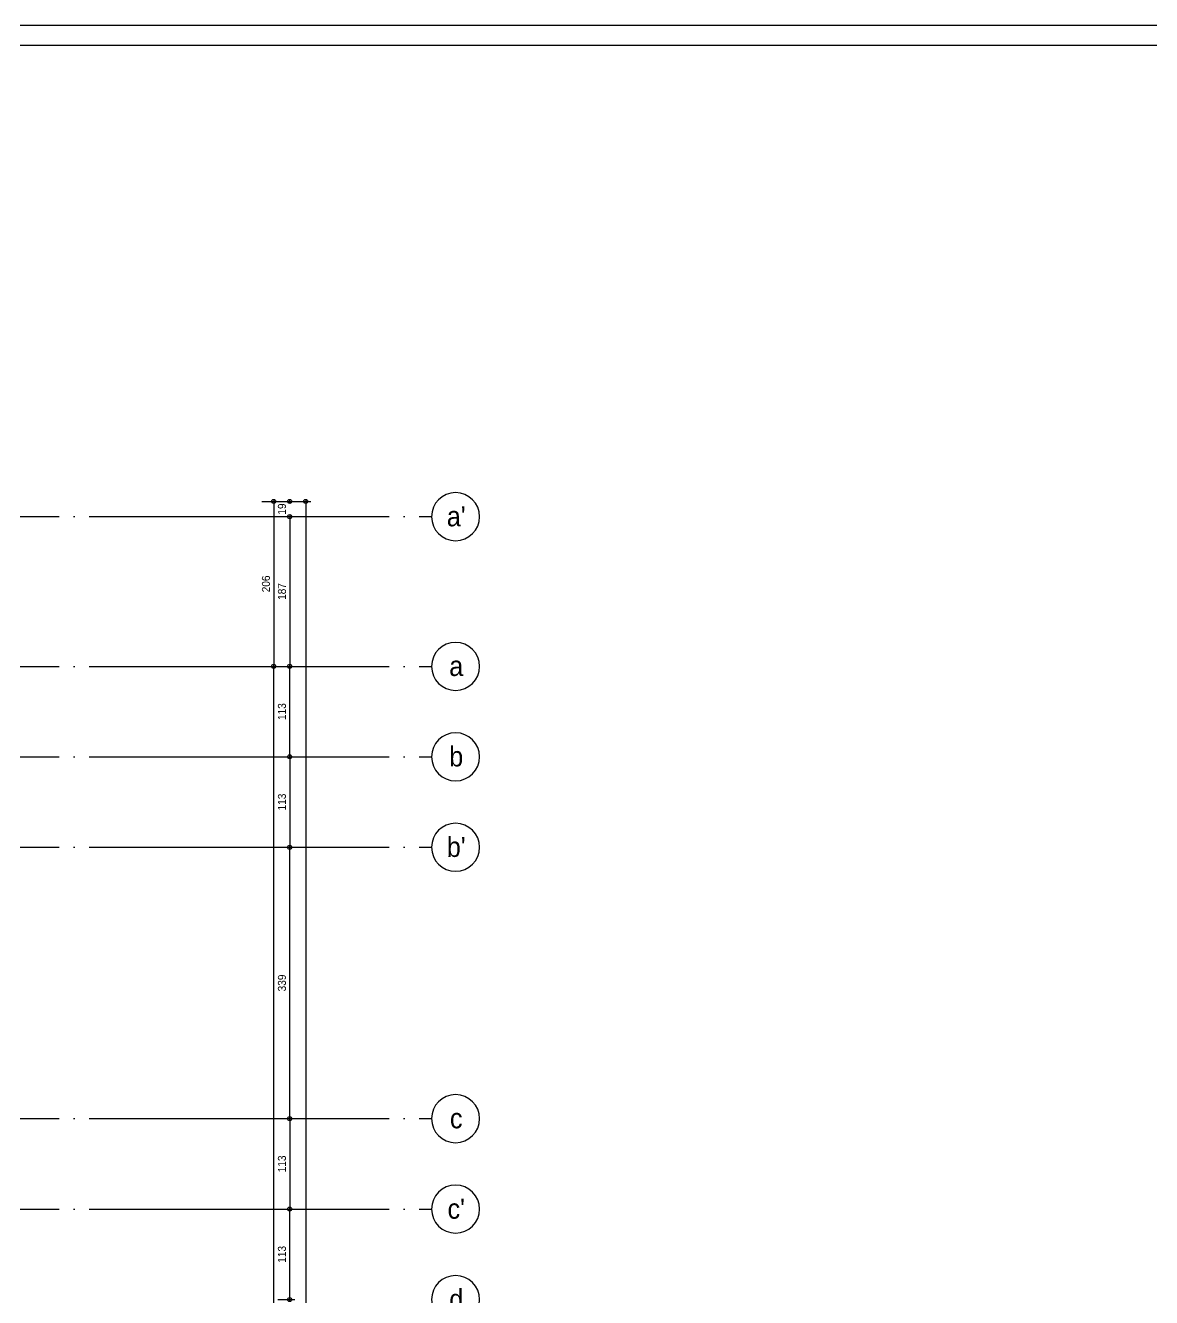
# Model space of a CAD drawing. Extents: x 460786 to 545292, y 30998 to 41694.
# Drawn here: x 494297 to 495704, y 40105 to 41694 of the extents above; entities that cross this region are included whole.
import ezdxf
from ezdxf.enums import TextEntityAlignment as Align

# ---------------------------------------------------------------- set-up
doc = ezdxf.new("R2010")
doc.units = 0
doc.header["$LTSCALE"] = 50
doc.header["$MEASUREMENT"] = 0
doc.header["$PDMODE"] = 35
doc.linetypes.add('DASHDOT', pattern=[5.5, 5, -0.25, 0, -0.25])
doc.layers.get('0').update_dxf_attribs({"linetype": 'CONTINUOUS'})
doc.layers.get('Defpoints').update_dxf_attribs({"linetype": 'CONTINUOUS'})
for name, color, linetype in [('A-Aks Balonu', 2, 'CONTINUOUS'), ('A-Aks Yatay', 12, 'DASHDOT'), ('A-Lejant', 23, 'CONTINUOUS'), ('A-Olcu DIS Dikey', 8, 'CONTINUOUS')]:
    doc.layers.add(name, color=color, linetype=linetype)
doc.styles.get("Standard").update_dxf_attribs({"font": 'arial.ttf', "width": 0.9})
doc.dimstyles.new('EXIT', dxfattribs={"dimscale": 50, "dimtxt": 0.23, "dimasz": 0.03, "dimexe": 0.125, "dimexo": 0.5, "dimgap": 0.09, "dimtad": 1, "dimzin": 1, "dimdsep": 46, "dimtxsty": 'Standard', "dimblk": 'TICK', "dimcen": 0.2, "dimadec": 0, "dimazin": 0, "dimtfac": 1, "dimtix": 1, "dimtofl": 0, "dimtmove": 2, "dimatfit": 3, "dimldrblk": 'TICK', "dimfxl": 1, "dimtolj": 1, "dimtzin": 1, "dimarcsym": 0})

# ---------------------------------------------------------------- blocks, each defined once
blk = doc.blocks.new('aks')
blk.add_circle((-0.8, 38.6), 60)
at = {"width": 0.9}
blk.add_attdef('AKSNO', text='', height=50, dxfattribs=at).set_placement((-0.8, 38.6), align=Align.MIDDLE_CENTER)
blk = doc.blocks.new('TICK', base_point=(53.7, 38.1))
blk.add_line((55.4, 38.1), (52, 38.1))
blk.add_circle((53.7, 38.1), 1.67)
blk = doc.blocks.new('*D590')
at = {"layer": 'A-Olcu DIS Dikey', "color": 0, "lineweight": -2, "transparency": 16777216}
for p, q in [((494612, 40780.2), (494633.2, 40780.2)), ((494627, 40778.7), (494627, 40668.7)), ((494612, 40667.2), (494633.2, 40667.2))]:
    blk.add_line(p, q, dxfattribs=at)
at = {"layer": 'Defpoints', "color": 0, "transparency": 16777216}
for p in [(494587, 40780.2), (494587, 40667.2), (494627, 40667.2)]:
    blk.add_point(p, dxfattribs=at)
at = {"layer": 'A-Olcu DIS Dikey', "color": 0, "lineweight": -2, "transparency": 16777216, "xscale": 1.5, "yscale": 1.5, "zscale": 1.5}
for p, rotation in [((494627, 40780.2), 90), ((494627, 40667.2), 270)]:
    blk.add_blockref('TICK', p, dxfattribs=dict(at, rotation=rotation))
at = {"layer": 'A-Olcu DIS Dikey', "color": 0, "transparency": 16777216, "insert": (494617.3, 40723.7), "char_height": 10, "attachment_point": 5, "rotation": 90}
blk.add_mtext('\\A1;113', dxfattribs=at)
blk = doc.blocks.new('*D591')
at = {"layer": 'A-Olcu DIS Dikey', "color": 0, "lineweight": -2, "transparency": 16777216}
for p, q in [((494612, 40893.2), (494633.2, 40893.2)), ((494627, 40781.7), (494627, 40891.7)), ((494612, 40780.2), (494633.2, 40780.2))]:
    blk.add_line(p, q, dxfattribs=at)
at = {"layer": 'Defpoints', "color": 0, "transparency": 16777216}
for p in [(494587, 40893.2), (494627, 40893.2), (494587, 40780.2)]:
    blk.add_point(p, dxfattribs=at)
at = {"layer": 'A-Olcu DIS Dikey', "color": 0, "lineweight": -2, "transparency": 16777216, "xscale": 1.5, "yscale": 1.5, "zscale": 1.5}
for p, rotation in [((494627, 40893.2), 90), ((494627, 40780.2), 270)]:
    blk.add_blockref('TICK', p, dxfattribs=dict(at, rotation=rotation))
at = {"layer": 'A-Olcu DIS Dikey', "color": 0, "transparency": 16777216, "insert": (494617.3, 40836.7), "char_height": 10, "attachment_point": 5, "rotation": 90}
blk.add_mtext('\\A1;113', dxfattribs=at)
blk = doc.blocks.new('*D592')
at = {"layer": 'A-Olcu DIS Dikey', "color": 0, "lineweight": -2, "transparency": 16777216}
for p, q in [((494612, 40667.2), (494633.2, 40667.2)), ((494627, 40329.7), (494627, 40665.7)), ((494612, 40328.2), (494633.2, 40328.2))]:
    blk.add_line(p, q, dxfattribs=at)
at = {"layer": 'Defpoints', "color": 0, "transparency": 16777216}
for p in [(494587, 40667.2), (494627, 40667.2), (494587, 40328.2)]:
    blk.add_point(p, dxfattribs=at)
at = {"layer": 'A-Olcu DIS Dikey', "color": 0, "lineweight": -2, "transparency": 16777216, "xscale": 1.5, "yscale": 1.5, "zscale": 1.5}
for p, rotation in [((494627, 40667.2), 90), ((494627, 40328.2), 270)]:
    blk.add_blockref('TICK', p, dxfattribs=dict(at, rotation=rotation))
at = {"layer": 'A-Olcu DIS Dikey', "color": 0, "transparency": 16777216, "insert": (494617.3, 40497.7), "char_height": 10, "attachment_point": 5, "rotation": 90}
blk.add_mtext('\\A1;339', dxfattribs=at)
blk = doc.blocks.new('*D593')
at = {"layer": 'A-Olcu DIS Dikey', "color": 0, "lineweight": -2, "transparency": 16777216}
for p, q in [((494612, 40328.2), (494633.2, 40328.2)), ((494627, 40326.7), (494627, 40216.7)), ((494612, 40215.2), (494633.2, 40215.2))]:
    blk.add_line(p, q, dxfattribs=at)
at = {"layer": 'Defpoints', "color": 0, "transparency": 16777216}
for p in [(494587, 40328.2), (494587, 40215.2), (494627, 40215.2)]:
    blk.add_point(p, dxfattribs=at)
at = {"layer": 'A-Olcu DIS Dikey', "color": 0, "lineweight": -2, "transparency": 16777216, "xscale": 1.5, "yscale": 1.5, "zscale": 1.5}
for p, rotation in [((494627, 40328.2), 90), ((494627, 40215.2), 270)]:
    blk.add_blockref('TICK', p, dxfattribs=dict(at, rotation=rotation))
at = {"layer": 'A-Olcu DIS Dikey', "color": 0, "transparency": 16777216, "insert": (494617.3, 40271.7), "char_height": 10, "attachment_point": 5, "rotation": 90}
blk.add_mtext('\\A1;113', dxfattribs=at)
blk = doc.blocks.new('*D594')
at = {"layer": 'A-Olcu DIS Dikey', "color": 0, "lineweight": -2, "transparency": 16777216}
for p, q in [((494612, 40215.2), (494633.2, 40215.2)), ((494627, 40103.7), (494627, 40213.7)), ((494612, 40102.2), (494633.2, 40102.2))]:
    blk.add_line(p, q, dxfattribs=at)
at = {"layer": 'Defpoints', "color": 0, "transparency": 16777216}
for p in [(494587, 40215.2), (494627, 40215.2), (494587, 40102.2)]:
    blk.add_point(p, dxfattribs=at)
at = {"layer": 'A-Olcu DIS Dikey', "color": 0, "lineweight": -2, "transparency": 16777216, "xscale": 1.5, "yscale": 1.5, "zscale": 1.5}
for p, rotation in [((494627, 40215.2), 90), ((494627, 40102.2), 270)]:
    blk.add_blockref('TICK', p, dxfattribs=dict(at, rotation=rotation))
at = {"layer": 'A-Olcu DIS Dikey', "color": 0, "transparency": 16777216, "insert": (494617.3, 40158.7), "char_height": 10, "attachment_point": 5, "rotation": 90}
blk.add_mtext('\\A1;113', dxfattribs=at)
blk = doc.blocks.new('*D601')
at = {"layer": 'A-Olcu DIS Dikey', "color": 0, "lineweight": -2, "transparency": 16777216}
for p, q in [((494592, 40893.2), (494613.2, 40893.2)), ((494607, 38746), (494607, 40891.7)), ((494592, 38744.5), (494613.2, 38744.5))]:
    blk.add_line(p, q, dxfattribs=at)
at = {"layer": 'Defpoints', "color": 0, "transparency": 16777216}
for p in [(494567, 40893.2), (494607, 40893.2), (494567, 38744.5)]:
    blk.add_point(p, dxfattribs=at)
at = {"layer": 'A-Olcu DIS Dikey', "color": 0, "lineweight": -2, "transparency": 16777216, "xscale": 1.5, "yscale": 1.5, "zscale": 1.5}
for p, rotation in [((494607, 40893.2), 90), ((494607, 38744.5), 270)]:
    blk.add_blockref('TICK', p, dxfattribs=dict(at, rotation=rotation))
at = {"layer": 'A-Olcu DIS Dikey', "color": 0, "transparency": 16777216, "insert": (494597.3, 39818.8), "char_height": 10, "attachment_point": 5, "rotation": 90}
blk.add_mtext('\\A1;2148.7', dxfattribs=at)
blk = doc.blocks.new('*D605')
at = {"layer": 'A-Olcu DIS Dikey', "color": 0, "lineweight": -2, "transparency": 16777216}
for p, q in [((494632, 41099.2), (494653.2, 41099.2)), ((494647, 41097.7), (494647, 38038.9)), ((494632, 38037.4), (494653.2, 38037.4))]:
    blk.add_line(p, q, dxfattribs=at)
at = {"layer": 'Defpoints', "color": 0, "transparency": 16777216}
for p in [(494607, 41099.2), (494607, 38037.4), (494647, 38037.4)]:
    blk.add_point(p, dxfattribs=at)
at = {"layer": 'A-Olcu DIS Dikey', "color": 0, "lineweight": -2, "transparency": 16777216, "xscale": 1.5, "yscale": 1.5, "zscale": 1.5}
for p, rotation in [((494647, 41099.2), 90), ((494647, 38037.4), 270)]:
    blk.add_blockref('TICK', p, dxfattribs=dict(at, rotation=rotation))
at = {"layer": 'A-Olcu DIS Dikey', "color": 0, "transparency": 16777216, "insert": (494637.3, 39568.3), "char_height": 10, "attachment_point": 5, "rotation": 90}
blk.add_mtext('\\A1;{\\fArial TUR|b0|i0|c162|p34;3064}', dxfattribs=at)
blk = doc.blocks.new('*D606')
at = {"layer": 'A-Olcu DIS Dikey', "color": 0, "lineweight": -2, "transparency": 16777216}
for p, q in [((494612, 41080.2), (494633.2, 41080.2)), ((494627, 41078.7), (494627, 40894.7)), ((494612, 40893.2), (494633.2, 40893.2))]:
    blk.add_line(p, q, dxfattribs=at)
at = {"layer": 'Defpoints', "color": 0, "transparency": 16777216}
for p in [(494587, 41080.2), (494587, 40893.2), (494627, 40893.2)]:
    blk.add_point(p, dxfattribs=at)
at = {"layer": 'A-Olcu DIS Dikey', "color": 0, "lineweight": -2, "transparency": 16777216, "xscale": 1.5, "yscale": 1.5, "zscale": 1.5}
for p, rotation in [((494627, 41080.2), 90), ((494627, 40893.2), 270)]:
    blk.add_blockref('TICK', p, dxfattribs=dict(at, rotation=rotation))
at = {"layer": 'A-Olcu DIS Dikey', "color": 0, "transparency": 16777216, "insert": (494617.3, 40986.7), "char_height": 10, "attachment_point": 5, "rotation": 90}
blk.add_mtext('\\A1;187', dxfattribs=at)
blk = doc.blocks.new('*D607')
at = {"layer": 'A-Olcu DIS Dikey', "color": 0, "lineweight": -2, "transparency": 16777216}
for p, q in [((494592, 41099.2), (494613.2, 41099.2)), ((494607, 41097.7), (494607, 40894.7)), ((494592, 40893.2), (494613.2, 40893.2))]:
    blk.add_line(p, q, dxfattribs=at)
at = {"layer": 'Defpoints', "color": 0, "transparency": 16777216}
for p in [(494567, 41099.2), (494567, 40893.2), (494607, 40893.2)]:
    blk.add_point(p, dxfattribs=at)
at = {"layer": 'A-Olcu DIS Dikey', "color": 0, "lineweight": -2, "transparency": 16777216, "xscale": 1.5, "yscale": 1.5, "zscale": 1.5}
for p, rotation in [((494607, 41099.2), 90), ((494607, 40893.2), 270)]:
    blk.add_blockref('TICK', p, dxfattribs=dict(at, rotation=rotation))
at = {"layer": 'A-Olcu DIS Dikey', "color": 0, "transparency": 16777216, "insert": (494597.3, 40996.2), "char_height": 10, "attachment_point": 5, "rotation": 90}
blk.add_mtext('\\A1;206', dxfattribs=at)
blk = doc.blocks.new('*D608')
at = {"layer": 'A-Olcu DIS Dikey', "color": 0, "lineweight": -2, "transparency": 16777216}
for p, q in [((494612, 41099.2), (494633.2, 41099.2)), ((494627, 41100.7), (494627, 41102.2)), ((494612, 41080.2), (494633.2, 41080.2)), ((494627, 41078.7), (494627, 41077.2))]:
    blk.add_line(p, q, dxfattribs=at)
at = {"layer": 'Defpoints', "color": 0, "transparency": 16777216}
for p in [(494587, 41099.2), (494627, 41099.2), (494587, 41080.2)]:
    blk.add_point(p, dxfattribs=at)
at = {"layer": 'A-Olcu DIS Dikey', "color": 0, "lineweight": -2, "transparency": 16777216, "xscale": 1.5, "yscale": 1.5, "zscale": 1.5}
for p, rotation in [((494627, 41099.2), 270), ((494627, 41080.2), 90)]:
    blk.add_blockref('TICK', p, dxfattribs=dict(at, rotation=rotation))
at = {"layer": 'A-Olcu DIS Dikey', "color": 0, "transparency": 16777216, "insert": (494617.3, 41089.7), "char_height": 10, "attachment_point": 5, "rotation": 90}
blk.add_mtext('\\A1;19', dxfattribs=at)

msp = doc.modelspace()

# ---------------------------------------------------------------- linework, layer by layer
at = {"layer": 'A-Aks Yatay', "ltscale": 1.5}
for p, q in [((486949.49, 41080.2), (494804.32, 41080.2)), ((486949.49, 40893.2), (494804.32, 40893.2)), ((486949.49, 40780.2), (494804.32, 40780.2)), ((486949.49, 40667.2), (494804.32, 40667.2)), ((486949.49, 40328.2), (494804.32, 40328.2)), ((486949.49, 40215.2), (494804.32, 40215.2))]:
    msp.add_line(p, q, dxfattribs=at)
at = {"layer": 'A-Lejant'}
msp.add_lwpolyline([(460786.15, 41693.81), (460786.15, 37193.81), (545291.84, 37193.81), (545291.84, 41693.81), (460786.15, 41693.81)], dxfattribs=at)
msp.add_lwpolyline([(460811.15, 41668.81), (460811.15, 37218.81), (545266.84, 37218.81), (545266.84, 41668.81)], close=True, dxfattribs=at)

# ---------------------------------------------------------------- block references
at = {"layer": 'A-Aks Balonu'}
ref = msp.add_blockref('aks', (494833.9, 41060.88), dxfattribs=dict(at, xscale=-0.5, yscale=0.5, zscale=0.5))
ref.add_attrib('AKSNO', "a'", dxfattribs={"layer": '0', "height": 25, "width": 0.9}).set_placement((494835.12, 41080.63), align=Align.MIDDLE_CENTER)
ref = msp.add_blockref('aks', (494833.9, 40873.88), dxfattribs=dict(at, xscale=-0.5, yscale=0.5, zscale=0.5))
ref.add_attrib('AKSNO', 'a', dxfattribs={"layer": '0', "height": 25, "width": 0.9}).set_placement((494835.12, 40893.63), align=Align.MIDDLE_CENTER)
ref = msp.add_blockref('aks', (494833.9, 40760.88), dxfattribs=dict(at, xscale=-0.5, yscale=0.5, zscale=0.5))
ref.add_attrib('AKSNO', 'b', dxfattribs={"layer": '0', "height": 25, "width": 0.9}).set_placement((494835.12, 40780.63), align=Align.MIDDLE_CENTER)
ref = msp.add_blockref('aks', (494833.9, 40647.88), dxfattribs=dict(at, xscale=-0.5, yscale=0.5, zscale=0.5))
ref.add_attrib('AKSNO', "b'", dxfattribs={"layer": '0', "height": 25, "width": 0.9}).set_placement((494835.12, 40667.63), align=Align.MIDDLE_CENTER)
ref = msp.add_blockref('aks', (494833.9, 40308.88), dxfattribs=dict(at, xscale=-0.5, yscale=0.5, zscale=0.5))
ref.add_attrib('AKSNO', 'c', dxfattribs={"layer": '0', "height": 25, "width": 0.9}).set_placement((494835.12, 40328.63), align=Align.MIDDLE_CENTER)
ref = msp.add_blockref('aks', (494833.9, 40195.88), dxfattribs=dict(at, xscale=-0.5, yscale=0.5, zscale=0.5))
ref.add_attrib('AKSNO', "c'", dxfattribs={"layer": '0', "height": 25, "width": 0.9}).set_placement((494835.12, 40215.63), align=Align.MIDDLE_CENTER)
ref = msp.add_blockref('aks', (494833.9, 40082.88), dxfattribs=dict(at, xscale=-0.5, yscale=0.5, zscale=0.5))
ref.add_attrib('AKSNO', 'd', dxfattribs={"layer": '0', "height": 25, "width": 0.9}).set_placement((494835.12, 40102.63), align=Align.MIDDLE_CENTER)

# ---------------------------------------------------------------- dimensions: what is measured, and where the dimension line sits
at = {"layer": 'A-Olcu DIS Dikey'}
for p1, p2, distance, picture, middle in [((494566.95, 41099.23), (494566.95, 40893.2), 40, '*D607', (494597.34, 40996.22)), ((494586.95, 41080.2), (494586.95, 41099.23), -40, '*D608', (494617.34, 41089.72)), ((494586.95, 41080.2), (494586.95, 40893.2), 40, '*D606', (494617.34, 40986.7)), ((494566.95, 38744.48), (494566.95, 40893.2), -40, '*D601', (494597.34, 39818.84)), ((494586.95, 40780.2), (494586.95, 40893.2), -40, '*D591', (494617.34, 40836.7)), ((494586.95, 40780.2), (494586.95, 40667.2), 40, '*D590', (494617.34, 40723.7)), ((494586.95, 40328.2), (494586.95, 40667.2), -40, '*D592', (494617.34, 40497.7)), ((494586.95, 40328.2), (494586.95, 40215.2), 40, '*D593', (494617.34, 40271.7)), ((494586.95, 40102.2), (494586.95, 40215.2), -40, '*D594', (494617.34, 40158.7))]:
    dim = msp.add_aligned_dim(p1=p1, p2=p2, distance=distance, dimstyle='EXIT', override={"dimtxt": 0.2, "dimdec": 1, "dimzin": 9, "dimtdec": 1}, dxfattribs=at)
    dim.commit()
    dim.dimension.update_dxf_attribs({"geometry": picture, "text_midpoint": middle})
dim = msp.add_aligned_dim(p1=(494606.95, 41099.23), p2=(494606.95, 38037.37), distance=40, text='{\\fArial TUR|b0|i0|c162|p34;3064}', dimstyle='EXIT', override={"dimtxt": 0.2, "dimdec": 1, "dimzin": 9, "dimtdec": 1}, dxfattribs=at)
dim.commit()
dim.dimension.update_dxf_attribs({"geometry": '*D605', "text_midpoint": (494637.34, 39568.3)})

doc.saveas('drawing.dxf')
